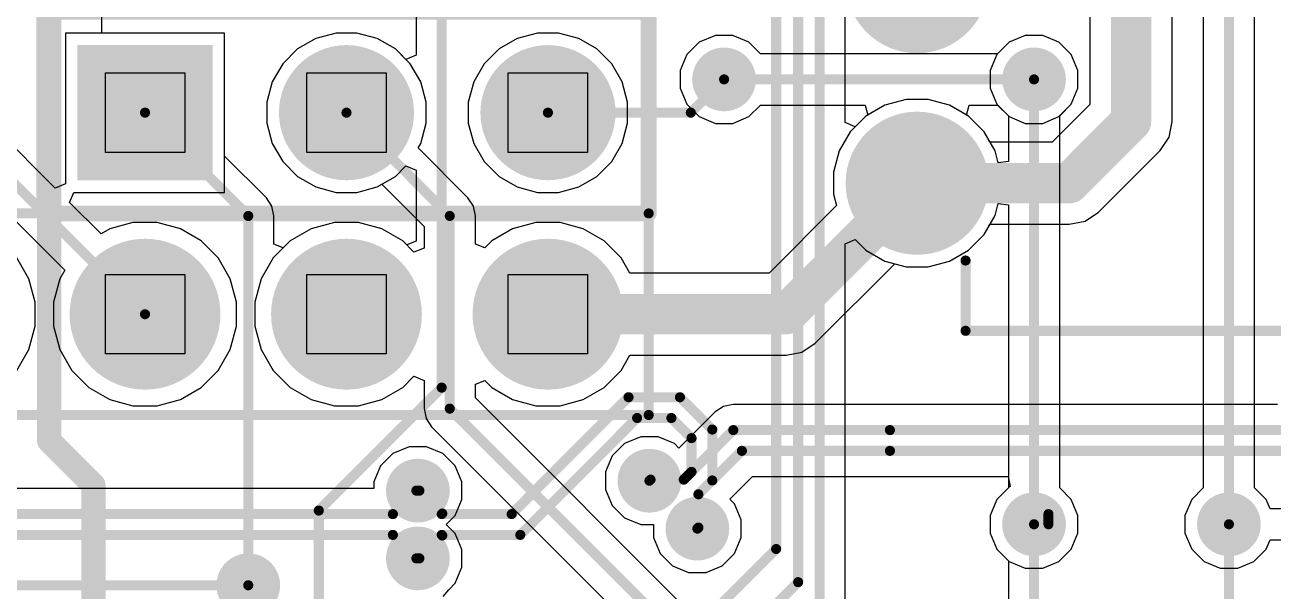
# Model space of a CAD drawing. Header units: millimetres. Extents: x -0.36 to 5.33, y -0.63 to 3.45.
# Drawn here: x 2.898 to 3.518, y 1.249 to 1.53 of the extents above; entities that cross this region are included whole.
import ezdxf

# ---------------------------------------------------------------- set-up
doc = ezdxf.new("R2010")
doc.units = ezdxf.units.MM
doc.header["$MEASUREMENT"] = 0
for name, color, linetype in [('BottomLayer', 5, 'Continuous'), ('BottomSolder', 6, 'Continuous'), ('Mechanical1', 6, 'Continuous'), ('MultiLayer', 9, 'Continuous'), ('PadHoleLayer', 156, 'Continuous'), ('TopLayer', 1, 'Continuous'), ('TopOverlay', 2, 'Continuous'), ('TopSolder', 216, 'Continuous'), ('ViaHoleLayer', 16, 'Continuous')]:
    doc.layers.add(name, color=color, linetype=linetype)

# ---------------------------------------------------------------- blocks, each defined once
blk = doc.blocks.new('6_DIP_3')
at = {"layer": 'BottomLayer'}
h = blk.add_hatch(color=5, dxfattribs=at)
edge = h.paths.add_edge_path()
edge.add_arc((-0.15, 0.1), 0.0315, 0, 360)
h = blk.add_hatch(color=5, dxfattribs=at)
edge = h.paths.add_edge_path()
edge.add_arc((0.15, 0.1), 0.0315, 0, 360)
h = blk.add_hatch(color=5, dxfattribs=at)
edge = h.paths.add_edge_path()
edge.add_arc((-0.15, 0), 0.0315, 0, 360)
h = blk.add_hatch(color=5, dxfattribs=at)
edge = h.paths.add_edge_path()
edge.add_arc((0.15, 0), 0.0315, 0, 360)
blk.add_hatch(color=5, dxfattribs=at).paths.add_polyline_path([(-0.1815, -0.0685), (-0.1185, -0.0685), (-0.1185, -0.1315), (-0.1815, -0.1315)])
h = blk.add_hatch(color=5, dxfattribs=at)
edge = h.paths.add_edge_path()
edge.add_arc((0.15, -0.1), 0.0315, 0, 360)
at = {"layer": 'BottomSolder'}
h = blk.add_hatch(color=6, dxfattribs=at)
edge = h.paths.add_edge_path()
edge.add_arc((-0.15, 0.1), 0.0355, 0, 360)
h = blk.add_hatch(color=6, dxfattribs=at)
edge = h.paths.add_edge_path()
edge.add_arc((0.15, 0.1), 0.0355, 0, 360)
h = blk.add_hatch(color=6, dxfattribs=at)
edge = h.paths.add_edge_path()
edge.add_arc((-0.15, 0), 0.0355, 0, 360)
h = blk.add_hatch(color=6, dxfattribs=at)
edge = h.paths.add_edge_path()
edge.add_arc((0.15, 0), 0.0355, 0, 360)
blk.add_hatch(color=6, dxfattribs=at).paths.add_polyline_path([(-0.1855, -0.0645), (-0.1145, -0.0645), (-0.1145, -0.1355), (-0.1855, -0.1355)])
h = blk.add_hatch(color=6, dxfattribs=at)
edge = h.paths.add_edge_path()
edge.add_arc((0.15, -0.1), 0.0355, 0, 360)
at = {"layer": 'MultiLayer'}
h = blk.add_hatch(color=9, dxfattribs=at)
edge = h.paths.add_edge_path()
edge.add_arc((-0.15, 0.1), 0.0315, 0, 360)
h = blk.add_hatch(color=9, dxfattribs=at)
edge = h.paths.add_edge_path()
edge.add_arc((0.15, 0.1), 0.0315, 0, 360)
h = blk.add_hatch(color=9, dxfattribs=at)
edge = h.paths.add_edge_path()
edge.add_arc((-0.15, 0), 0.0315, 0, 360)
h = blk.add_hatch(color=9, dxfattribs=at)
edge = h.paths.add_edge_path()
edge.add_arc((0.15, 0), 0.0315, 0, 360)
h = blk.add_hatch(color=9, dxfattribs=at)
edge = h.paths.add_edge_path()
edge.add_arc((0.15, -0.1), 0.0315, 0, 360)
at = {"layer": 'PadHoleLayer'}
h = blk.add_hatch(color=156, dxfattribs=at)
edge = h.paths.add_edge_path()
edge.add_arc((-0.15, 0.1), 0.01575, 0, 360)
h = blk.add_hatch(color=156, dxfattribs=at)
edge = h.paths.add_edge_path()
edge.add_arc((0.15, 0.1), 0.01575, 0, 360)
h = blk.add_hatch(color=156, dxfattribs=at)
edge = h.paths.add_edge_path()
edge.add_arc((-0.15, 0), 0.01575, 0, 360)
h = blk.add_hatch(color=156, dxfattribs=at)
edge = h.paths.add_edge_path()
edge.add_arc((0.15, 0), 0.01575, 0, 360)
h = blk.add_hatch(color=156, dxfattribs=at)
edge = h.paths.add_edge_path()
edge.add_arc((-0.15, -0.1), 0.01575, 0, 360)
h = blk.add_hatch(color=156, dxfattribs=at)
edge = h.paths.add_edge_path()
edge.add_arc((0.15, -0.1), 0.01575, 0, 360)
at = {"layer": 'TopLayer'}
h = blk.add_hatch(color=1, dxfattribs=at)
edge = h.paths.add_edge_path()
edge.add_arc((-0.15, 0.1), 0.0315, 0, 360)
h = blk.add_hatch(color=1, dxfattribs=at)
edge = h.paths.add_edge_path()
edge.add_arc((0.15, 0.1), 0.0315, 0, 360)
h = blk.add_hatch(color=1, dxfattribs=at)
edge = h.paths.add_edge_path()
edge.add_arc((-0.15, 0), 0.0315, 0, 360)
h = blk.add_hatch(color=1, dxfattribs=at)
edge = h.paths.add_edge_path()
edge.add_arc((0.15, 0), 0.0315, 0, 360)
blk.add_hatch(color=1, dxfattribs=at).paths.add_polyline_path([(-0.1815, -0.0685), (-0.1185, -0.0685), (-0.1185, -0.1315), (-0.1815, -0.1315)])
h = blk.add_hatch(color=1, dxfattribs=at)
edge = h.paths.add_edge_path()
edge.add_arc((0.15, -0.1), 0.0315, 0, 360)
at = {"layer": 'TopSolder'}
h = blk.add_hatch(color=216, dxfattribs=at)
edge = h.paths.add_edge_path()
edge.add_arc((-0.15, 0.1), 0.0355, 0, 360)
h = blk.add_hatch(color=216, dxfattribs=at)
edge = h.paths.add_edge_path()
edge.add_arc((0.15, 0.1), 0.0355, 0, 360)
h = blk.add_hatch(color=216, dxfattribs=at)
edge = h.paths.add_edge_path()
edge.add_arc((-0.15, 0), 0.0355, 0, 360)
h = blk.add_hatch(color=216, dxfattribs=at)
edge = h.paths.add_edge_path()
edge.add_arc((0.15, 0), 0.0355, 0, 360)
blk.add_hatch(color=216, dxfattribs=at).paths.add_polyline_path([(-0.1855, -0.0645), (-0.1145, -0.0645), (-0.1145, -0.1355), (-0.1855, -0.1355)])
h = blk.add_hatch(color=216, dxfattribs=at)
edge = h.paths.add_edge_path()
edge.add_arc((0.15, -0.1), 0.0355, 0, 360)
at = {"layer": 'TopOverlay', "const_width": 0.005}
for points in [[(-0.12598, 0.17323), (-0.12598, 0.13835)], [(0.12598, 0.17323), (-0.12598, 0.17323)], [(0.12598, 0.17323), (0.12598, 0.13835)], [(-0.12598, -0.13835), (-0.12598, -0.17323)], [(0.12598, -0.13835), (0.12598, -0.17323)], [(0.12598, -0.17323), (-0.12598, -0.17323)]]:
    blk.add_lwpolyline(points, dxfattribs=at)
at = {"layer": 'TopOverlay', "const_width": 0.0025}
for points in [[(-0.12723, 0.17323, 1), (-0.12473, 0.17323, 1)], [(-0.12723, 0.17323, 1), (-0.12473, 0.17323, 1)], [(0.12473, 0.17323, 1), (0.12723, 0.17323, 1)], [(0.12473, 0.17323, 1), (0.12723, 0.17323, 1)], [(-0.12723, 0.13835, 1), (-0.12473, 0.13835, 1)], [(0.12473, 0.13835, 1), (0.12723, 0.13835, 1)], [(-0.12723, -0.13835, 1), (-0.12473, -0.13835, 1)], [(0.12473, -0.13835, 1), (0.12723, -0.13835, 1)], [(-0.12723, -0.17323, 1), (-0.12473, -0.17323, 1)], [(-0.12723, -0.17323, 1), (-0.12473, -0.17323, 1)], [(0.12473, -0.17323, 1), (0.12723, -0.17323, 1)], [(0.12473, -0.17323, 1), (0.12723, -0.17323, 1)]]:
    blk.add_lwpolyline(points, format="xyb", close=True, dxfattribs=at)
blk = doc.blocks.new('HDR1X3__14')
at = {"layer": 'BottomLayer'}
blk.add_hatch(color=5, dxfattribs=at).paths.add_polyline_path([(-0.02953, 0.02953), (0.02953, 0.02953), (0.02953, -0.02953), (-0.02953, -0.02953)])
h = blk.add_hatch(color=5, dxfattribs=at)
edge = h.paths.add_edge_path()
edge.add_arc((0.1, 0), 0.02953, 0, 360)
h = blk.add_hatch(color=5, dxfattribs=at)
edge = h.paths.add_edge_path()
edge.add_arc((0.2, 0), 0.02953, 0, 360)
at = {"layer": 'BottomSolder'}
blk.add_hatch(color=6, dxfattribs=at).paths.add_polyline_path([(-0.03353, 0.03353), (0.03353, 0.03353), (0.03353, -0.03353), (-0.03353, -0.03353)])
h = blk.add_hatch(color=6, dxfattribs=at)
edge = h.paths.add_edge_path()
edge.add_arc((0.1, 0), 0.03353, 0, 360)
h = blk.add_hatch(color=6, dxfattribs=at)
edge = h.paths.add_edge_path()
edge.add_arc((0.2, 0), 0.03353, 0, 360)
at = {"layer": 'MultiLayer'}
blk.add_hatch(color=9, dxfattribs=at).paths.add_polyline_path([(-0.02953, 0.02953), (0.02953, 0.02953), (0.02953, -0.02953), (-0.02953, -0.02953)])
h = blk.add_hatch(color=9, dxfattribs=at)
edge = h.paths.add_edge_path()
edge.add_arc((0.1, 0), 0.02953, 0, 360)
h = blk.add_hatch(color=9, dxfattribs=at)
edge = h.paths.add_edge_path()
edge.add_arc((0.2, 0), 0.02953, 0, 360)
at = {"layer": 'PadHoleLayer'}
h = blk.add_hatch(color=156, dxfattribs=at)
edge = h.paths.add_edge_path()
edge.add_arc((0, 0), 0.01772, 0, 360)
h = blk.add_hatch(color=156, dxfattribs=at)
edge = h.paths.add_edge_path()
edge.add_arc((0.1, 0), 0.01772, 0, 360)
h = blk.add_hatch(color=156, dxfattribs=at)
edge = h.paths.add_edge_path()
edge.add_arc((0.2, 0), 0.01772, 0, 360)
at = {"layer": 'TopLayer'}
blk.add_hatch(color=1, dxfattribs=at).paths.add_polyline_path([(-0.02953, 0.02953), (0.02953, 0.02953), (0.02953, -0.02953), (-0.02953, -0.02953)])
h = blk.add_hatch(color=1, dxfattribs=at)
edge = h.paths.add_edge_path()
edge.add_arc((0.1, 0), 0.02953, 0, 360)
h = blk.add_hatch(color=1, dxfattribs=at)
edge = h.paths.add_edge_path()
edge.add_arc((0.2, 0), 0.02953, 0, 360)
at = {"layer": 'TopSolder'}
blk.add_hatch(color=216, dxfattribs=at).paths.add_polyline_path([(-0.03353, 0.03353), (0.03353, 0.03353), (0.03353, -0.03353), (-0.03353, -0.03353)])
h = blk.add_hatch(color=216, dxfattribs=at)
edge = h.paths.add_edge_path()
edge.add_arc((0.1, 0), 0.03353, 0, 360)
h = blk.add_hatch(color=216, dxfattribs=at)
edge = h.paths.add_edge_path()
edge.add_arc((0.2, 0), 0.03353, 0, 360)
at = {"layer": 'TopOverlay', "const_width": 0.00787}
for points in [[(-0.05, -0.05), (-0.05, 0.05)], [(-0.05, 0.05), (0.25, 0.05)], [(0.25, -0.05), (0.25, 0.05)], [(-0.05, -0.05), (0.25, -0.05)]]:
    blk.add_lwpolyline(points, dxfattribs=at)
at = {"layer": 'TopOverlay', "const_width": 0.00394}
for points in [[(-0.05197, 0.05, 1), (-0.04803, 0.05, 1)], [(-0.05197, 0.05, 1), (-0.04803, 0.05, 1)], [(0.24803, 0.05, 1), (0.25197, 0.05, 1)], [(0.24803, 0.05, 1), (0.25197, 0.05, 1)], [(-0.05197, -0.05, 1), (-0.04803, -0.05, 1)], [(-0.05197, -0.05, 1), (-0.04803, -0.05, 1)], [(0.24803, -0.05, 1), (0.25197, -0.05, 1)], [(0.24803, -0.05, 1), (0.25197, -0.05, 1)]]:
    blk.add_lwpolyline(points, format="xyb", close=True, dxfattribs=at)
blk = doc.blocks.new('HDR_1_8_TH______15')
at = {"layer": 'BottomLayer'}
h = blk.add_hatch(color=5, dxfattribs=at)
edge = h.paths.add_edge_path()
edge.add_arc((0.15, 0), 0.03543, 0, 360)
h = blk.add_hatch(color=5, dxfattribs=at)
edge = h.paths.add_edge_path()
edge.add_arc((0.25, 0), 0.03543, 0, 360)
h = blk.add_hatch(color=5, dxfattribs=at)
edge = h.paths.add_edge_path()
edge.add_arc((0.35, 0), 0.03543, 0, 360)
at = {"layer": 'BottomSolder'}
h = blk.add_hatch(color=6, dxfattribs=at)
edge = h.paths.add_edge_path()
edge.add_arc((0.15, 0), 0.03743, 0, 360)
h = blk.add_hatch(color=6, dxfattribs=at)
edge = h.paths.add_edge_path()
edge.add_arc((0.25, 0), 0.03743, 0, 360)
h = blk.add_hatch(color=6, dxfattribs=at)
edge = h.paths.add_edge_path()
edge.add_arc((0.35, 0), 0.03743, 0, 360)
at = {"layer": 'MultiLayer'}
h = blk.add_hatch(color=9, dxfattribs=at)
edge = h.paths.add_edge_path()
edge.add_arc((0.15, 0), 0.03543, 0, 360)
h = blk.add_hatch(color=9, dxfattribs=at)
edge = h.paths.add_edge_path()
edge.add_arc((0.25, 0), 0.03543, 0, 360)
h = blk.add_hatch(color=9, dxfattribs=at)
edge = h.paths.add_edge_path()
edge.add_arc((0.35, 0), 0.03543, 0, 360)
at = {"layer": 'PadHoleLayer'}
h = blk.add_hatch(color=156, dxfattribs=at)
edge = h.paths.add_edge_path()
edge.add_arc((0.15, 0), 0.01969, 0, 360)
h = blk.add_hatch(color=156, dxfattribs=at)
edge = h.paths.add_edge_path()
edge.add_arc((0.25, 0), 0.01969, 0, 360)
h = blk.add_hatch(color=156, dxfattribs=at)
edge = h.paths.add_edge_path()
edge.add_arc((0.35, 0), 0.01969, 0, 360)
at = {"layer": 'TopLayer'}
h = blk.add_hatch(color=1, dxfattribs=at)
edge = h.paths.add_edge_path()
edge.add_arc((0.15, 0), 0.03543, 0, 360)
h = blk.add_hatch(color=1, dxfattribs=at)
edge = h.paths.add_edge_path()
edge.add_arc((0.25, 0), 0.03543, 0, 360)
h = blk.add_hatch(color=1, dxfattribs=at)
edge = h.paths.add_edge_path()
edge.add_arc((0.35, 0), 0.03543, 0, 360)
at = {"layer": 'TopSolder'}
h = blk.add_hatch(color=216, dxfattribs=at)
edge = h.paths.add_edge_path()
edge.add_arc((0.15, 0), 0.03743, 0, 360)
h = blk.add_hatch(color=216, dxfattribs=at)
edge = h.paths.add_edge_path()
edge.add_arc((0.25, 0), 0.03743, 0, 360)
h = blk.add_hatch(color=216, dxfattribs=at)
edge = h.paths.add_edge_path()
edge.add_arc((0.35, 0), 0.03743, 0, 360)
at = {"layer": 'TopOverlay', "const_width": 0.005}
for points in [[(-0.4, 0.05), (0.4, 0.05)], [(0.4, -0.05), (0.4, 0.05)], [(-0.4, -0.05), (0.4, -0.05)]]:
    blk.add_lwpolyline(points, dxfattribs=at)
at = {"layer": 'TopOverlay', "const_width": 0.0025}
for points in [[(0.39875, 0.05, 1), (0.40125, 0.05, 1)], [(0.39875, 0.05, 1), (0.40125, 0.05, 1)], [(0.39875, -0.05, 1), (0.40125, -0.05, 1)], [(0.39875, -0.05, 1), (0.40125, -0.05, 1)]]:
    blk.add_lwpolyline(points, format="xyb", close=True, dxfattribs=at)

msp = doc.modelspace()

# ---------------------------------------------------------------- hatches: boundary and pattern name
at = {"layer": 'BottomLayer'}
h = msp.add_hatch(color=5, dxfattribs=at)
edge = h.paths.add_edge_path()
edge.add_arc((3.24516, 1.503), 0.01181, 0, 360)
h = msp.add_hatch(color=5, dxfattribs=at)
edge = h.paths.add_edge_path()
edge.add_arc((3.399, 1.503), 0.01181, 0, 360)
h = msp.add_hatch(color=5, dxfattribs=at)
edge = h.paths.add_edge_path()
edge.add_arc((3.20812, 1.30388), 0.01181, 0, 360)
h = msp.add_hatch(color=5, dxfattribs=at)
edge = h.paths.add_edge_path()
edge.add_arc((3.09318, 1.29896), 0.01181, 0, 360)
h = msp.add_hatch(color=5, dxfattribs=at)
edge = h.paths.add_edge_path()
edge.add_arc((3.2319, 1.2801), 0.01181, 0, 360)
h = msp.add_hatch(color=5, dxfattribs=at)
edge = h.paths.add_edge_path()
edge.add_arc((3.399, 1.28226), 0.01181, 0, 360)
h = msp.add_hatch(color=5, dxfattribs=at)
edge = h.paths.add_edge_path()
edge.add_arc((3.49574, 1.28226), 0.01181, 0, 360)
h = msp.add_hatch(color=5, dxfattribs=at)
edge = h.paths.add_edge_path()
edge.add_arc((3.09318, 1.26534), 0.01181, 0, 360)
h = msp.add_hatch(color=5, dxfattribs=at)
edge = h.paths.add_edge_path()
edge.add_arc((3.009, 1.252), 0.01181, 0, 360)
at = {"layer": 'BottomSolder'}
h = msp.add_hatch(color=6, dxfattribs=at)
edge = h.paths.add_edge_path()
edge.add_arc((3.24516, 1.503), 0.01581, 0, 360)
h = msp.add_hatch(color=6, dxfattribs=at)
edge = h.paths.add_edge_path()
edge.add_arc((3.399, 1.503), 0.01581, 0, 360)
h = msp.add_hatch(color=6, dxfattribs=at)
edge = h.paths.add_edge_path()
edge.add_arc((3.20812, 1.30388), 0.01581, 0, 360)
h = msp.add_hatch(color=6, dxfattribs=at)
edge = h.paths.add_edge_path()
edge.add_arc((3.09318, 1.29896), 0.01581, 0, 360)
h = msp.add_hatch(color=6, dxfattribs=at)
edge = h.paths.add_edge_path()
edge.add_arc((3.2319, 1.2801), 0.01581, 0, 360)
h = msp.add_hatch(color=6, dxfattribs=at)
edge = h.paths.add_edge_path()
edge.add_arc((3.399, 1.28226), 0.01581, 0, 360)
h = msp.add_hatch(color=6, dxfattribs=at)
edge = h.paths.add_edge_path()
edge.add_arc((3.49574, 1.28226), 0.01581, 0, 360)
h = msp.add_hatch(color=6, dxfattribs=at)
edge = h.paths.add_edge_path()
edge.add_arc((3.09318, 1.26534), 0.01581, 0, 360)
h = msp.add_hatch(color=6, dxfattribs=at)
edge = h.paths.add_edge_path()
edge.add_arc((3.009, 1.252), 0.01581, 0, 360)
at = {"layer": 'TopLayer'}
h = msp.add_hatch(color=1, dxfattribs=at)
edge = h.paths.add_edge_path()
edge.add_arc((3.24516, 1.503), 0.01181, 0, 360)
h = msp.add_hatch(color=1, dxfattribs=at)
edge = h.paths.add_edge_path()
edge.add_arc((3.399, 1.503), 0.01181, 0, 360)
h = msp.add_hatch(color=1, dxfattribs=at)
edge = h.paths.add_edge_path()
edge.add_arc((3.20812, 1.30388), 0.01181, 0, 360)
h = msp.add_hatch(color=1, dxfattribs=at)
edge = h.paths.add_edge_path()
edge.add_arc((3.09318, 1.29896), 0.01181, 0, 360)
h = msp.add_hatch(color=1, dxfattribs=at)
edge = h.paths.add_edge_path()
edge.add_arc((3.2319, 1.2801), 0.01181, 0, 360)
h = msp.add_hatch(color=1, dxfattribs=at)
edge = h.paths.add_edge_path()
edge.add_arc((3.399, 1.28226), 0.01181, 0, 360)
h = msp.add_hatch(color=1, dxfattribs=at)
edge = h.paths.add_edge_path()
edge.add_arc((3.49574, 1.28226), 0.01181, 0, 360)
h = msp.add_hatch(color=1, dxfattribs=at)
edge = h.paths.add_edge_path()
edge.add_arc((3.09318, 1.26534), 0.01181, 0, 360)
h = msp.add_hatch(color=1, dxfattribs=at)
edge = h.paths.add_edge_path()
edge.add_arc((3.009, 1.252), 0.01181, 0, 360)
at = {"layer": 'TopSolder'}
h = msp.add_hatch(color=216, dxfattribs=at)
edge = h.paths.add_edge_path()
edge.add_arc((3.24516, 1.503), 0.01581, 0, 360)
h = msp.add_hatch(color=216, dxfattribs=at)
edge = h.paths.add_edge_path()
edge.add_arc((3.399, 1.503), 0.01581, 0, 360)
h = msp.add_hatch(color=216, dxfattribs=at)
edge = h.paths.add_edge_path()
edge.add_arc((3.20812, 1.30388), 0.01581, 0, 360)
h = msp.add_hatch(color=216, dxfattribs=at)
edge = h.paths.add_edge_path()
edge.add_arc((3.09318, 1.29896), 0.01581, 0, 360)
h = msp.add_hatch(color=216, dxfattribs=at)
edge = h.paths.add_edge_path()
edge.add_arc((3.2319, 1.2801), 0.01581, 0, 360)
h = msp.add_hatch(color=216, dxfattribs=at)
edge = h.paths.add_edge_path()
edge.add_arc((3.399, 1.28226), 0.01581, 0, 360)
h = msp.add_hatch(color=216, dxfattribs=at)
edge = h.paths.add_edge_path()
edge.add_arc((3.49574, 1.28226), 0.01581, 0, 360)
h = msp.add_hatch(color=216, dxfattribs=at)
edge = h.paths.add_edge_path()
edge.add_arc((3.09318, 1.26534), 0.01581, 0, 360)
h = msp.add_hatch(color=216, dxfattribs=at)
edge = h.paths.add_edge_path()
edge.add_arc((3.009, 1.252), 0.01581, 0, 360)
at = {"layer": 'ViaHoleLayer'}
h = msp.add_hatch(color=16, dxfattribs=at)
edge = h.paths.add_edge_path()
edge.add_arc((3.24516, 1.503), 0.00591, 0, 360)
h = msp.add_hatch(color=16, dxfattribs=at)
edge = h.paths.add_edge_path()
edge.add_arc((3.399, 1.503), 0.00591, 0, 360)
h = msp.add_hatch(color=16, dxfattribs=at)
edge = h.paths.add_edge_path()
edge.add_arc((3.20812, 1.30388), 0.00591, 0, 360)
h = msp.add_hatch(color=16, dxfattribs=at)
edge = h.paths.add_edge_path()
edge.add_arc((3.09318, 1.29896), 0.00591, 0, 360)
h = msp.add_hatch(color=16, dxfattribs=at)
edge = h.paths.add_edge_path()
edge.add_arc((3.2319, 1.2801), 0.00591, 0, 360)
h = msp.add_hatch(color=16, dxfattribs=at)
edge = h.paths.add_edge_path()
edge.add_arc((3.399, 1.28226), 0.00591, 0, 360)
h = msp.add_hatch(color=16, dxfattribs=at)
edge = h.paths.add_edge_path()
edge.add_arc((3.49574, 1.28226), 0.00591, 0, 360)
h = msp.add_hatch(color=16, dxfattribs=at)
edge = h.paths.add_edge_path()
edge.add_arc((3.09318, 1.26534), 0.00591, 0, 360)
h = msp.add_hatch(color=16, dxfattribs=at)
edge = h.paths.add_edge_path()
edge.add_arc((3.009, 1.252), 0.00591, 0, 360)

# ---------------------------------------------------------------- linework, layer by layer
at = {"layer": 'BottomLayer'}
for p, q in [((3.09226, 1.73375), (3.09226, 1.51495)), ((3.3053, 1.48156), (3.3053, 1.62142)), ((2.93638, 1.52602), (2.93638, 1.57915)), ((3.50849, 1.30036), (3.50849, 1.56901)), ((3.483, 1.56373), (3.483, 1.30036)), ((2.99727, 1.52602), (2.93638, 1.52602)), ((2.99727, 1.46499), (2.99727, 1.52602)), ((3.05254, 1.52602), (3.04249, 1.52332)), ((3.06295, 1.52602), (3.05254, 1.52602)), ((3.073, 1.52332), (3.06295, 1.52602)), ((3.39466, 1.52481), (3.38665, 1.52149)), ((3.40334, 1.52481), (3.39466, 1.52481)), ((3.41135, 1.52149), (3.40334, 1.52481)), ((3.03347, 1.51812), (3.02611, 1.51076)), ((3.04249, 1.52332), (3.03347, 1.51812)), ((3.08201, 1.51812), (3.073, 1.52332)), ((3.08726, 1.51288), (3.08201, 1.51812)), ((3.38665, 1.52149), (3.38051, 1.51535)), ((3.41749, 1.51535), (3.41135, 1.52149)), ((3.09226, 1.51495), (3.08726, 1.51288)), ((3.38051, 1.51535), (3.37719, 1.50734)), ((3.42081, 1.50734), (3.41749, 1.51535)), ((3.02611, 1.51076), (3.02091, 1.50175)), ((3.37719, 1.50734), (3.37719, 1.49866)), ((3.42081, 1.49866), (3.42081, 1.50734)), ((3.02091, 1.50175), (3.01821, 1.49169)), ((3.33553, 1.49299), (3.32498, 1.49016)), ((3.34646, 1.49299), (3.33553, 1.49299)), ((3.35701, 1.49016), (3.34646, 1.49299)), ((3.37719, 1.49866), (3.38051, 1.49065)), ((3.41749, 1.49065), (3.42081, 1.49866)), ((3.01821, 1.49169), (3.01821, 1.48129)), ((3.32498, 1.49016), (3.31551, 1.4847)), ((3.36647, 1.4847), (3.35701, 1.49016)), ((3.38051, 1.49065), (3.38626, 1.4849)), ((3.41174, 1.4849), (3.41749, 1.49065)), ((3.01821, 1.48129), (3.02091, 1.47123)), ((3.3103, 1.47948), (3.3053, 1.48156)), ((3.31551, 1.4847), (3.3103, 1.47948)), ((3.3742, 1.47697), (3.36647, 1.4847)), ((3.38626, 1.4849), (3.38626, 1.46222)), ((3.41174, 1.30036), (3.41174, 1.4849)), ((3.37966, 1.46751), (3.3742, 1.47697)), ((3.02091, 1.47123), (3.02611, 1.46222)), ((3.01801, 1.44424), (2.99727, 1.46499)), ((3.02611, 1.46222), (3.03347, 1.45486)), ((3.38126, 1.46156), (3.37966, 1.46751)), ((3.38626, 1.46222), (3.38126, 1.46156)), ((3.08201, 1.45486), (3.08726, 1.4601)), ((3.08726, 1.4601), (3.09226, 1.45803)), ((3.09226, 1.45803), (3.09226, 1.42276)), ((3.03347, 1.45486), (3.04249, 1.44966)), ((3.04249, 1.44966), (3.05254, 1.44696)), ((3.06295, 1.44696), (3.073, 1.44966)), ((3.073, 1.44966), (3.08201, 1.45486)), ((3.02077, 1.44011), (3.01801, 1.44424)), ((3.05254, 1.44696), (3.06295, 1.44696)), ((3.02174, 1.43523), (3.02077, 1.44011)), ((3.37966, 1.43547), (3.38126, 1.44142)), ((3.38126, 1.44142), (3.38626, 1.44076)), ((3.38626, 1.44076), (3.38626, 1.30036)), ((3.02174, 1.42128), (3.02174, 1.43523)), ((3.05176, 1.43192), (3.04021, 1.42883)), ((3.06372, 1.43192), (3.05176, 1.43192)), ((3.07528, 1.42883), (3.06372, 1.43192)), ((3.3742, 1.42601), (3.37966, 1.43547)), ((3.04021, 1.42883), (3.02985, 1.42285)), ((3.08564, 1.42285), (3.07528, 1.42883)), ((3.36647, 1.41828), (3.3742, 1.42601)), ((3.02636, 1.41936), (3.02174, 1.42128)), ((3.02985, 1.42285), (3.02636, 1.41936)), ((3.08764, 1.42085), (3.08564, 1.42285)), ((3.09226, 1.42276), (3.08764, 1.42085)), ((3.3053, 1.42142), (3.3103, 1.4235)), ((3.3053, 1.23964), (3.3053, 1.42142)), ((3.3103, 1.4235), (3.31551, 1.41828)), ((3.31551, 1.41828), (3.32498, 1.41282)), ((3.32498, 1.41282), (3.33553, 1.40999)), ((3.34646, 1.40999), (3.35701, 1.41282)), ((3.35701, 1.41282), (3.36647, 1.41828)), ((3.33553, 1.40999), (3.34646, 1.40999)), ((3.38626, 1.30036), (3.38051, 1.29461)), ((3.41749, 1.29461), (3.41174, 1.30036)), ((3.483, 1.30036), (3.47725, 1.29461)), ((3.51423, 1.29461), (3.50849, 1.30036)), ((3.38051, 1.29461), (3.37719, 1.2866)), ((3.42081, 1.2866), (3.41749, 1.29461)), ((3.47725, 1.29461), (3.47393, 1.2866)), ((3.51617, 1.28995), (3.51423, 1.29461)), ((3.52158, 1.28995), (3.51617, 1.28995)), ((3.37719, 1.2866), (3.37719, 1.27792)), ((3.42081, 1.27792), (3.42081, 1.2866)), ((3.47393, 1.2866), (3.47393, 1.27792)), ((3.37719, 1.27792), (3.38051, 1.2699)), ((3.41749, 1.2699), (3.42081, 1.27792)), ((3.47393, 1.27792), (3.47725, 1.2699)), ((3.51423, 1.2699), (3.51617, 1.27457)), ((3.51617, 1.27457), (3.52158, 1.27457)), ((3.38051, 1.2699), (3.38665, 1.26377)), ((3.38665, 1.26377), (3.39466, 1.26045)), ((3.40334, 1.26045), (3.41135, 1.26377)), ((3.41135, 1.26377), (3.41749, 1.2699)), ((3.47725, 1.2699), (3.48339, 1.26377)), ((3.48339, 1.26377), (3.4914, 1.26045)), ((3.50008, 1.26045), (3.5081, 1.26377)), ((3.5081, 1.26377), (3.51423, 1.2699)), ((3.39466, 1.26045), (3.40334, 1.26045)), ((3.4914, 1.26045), (3.50008, 1.26045))]:
    msp.add_line(p, q, dxfattribs=at)
for points, const_width in [([(3.28192, 1.25356), (3.28192, 1.82765)], 0.005), ([(3.271, 1.27), (3.271, 1.758)], 0.005), ([(3.29256, 1.23964), (3.29256, 1.75821)], 0.005), ([(3.105, 1.35007), (3.105, 1.73375)], 0.005), ([(2.91016, 1.32369), (2.91016, 1.57915)], 0.012), ([(3.49574, 1.28226), (3.49574, 1.56901)], 0.005), ([(3.22865, 1.48649), (3.24516, 1.503)], 0.005), ([(3.399, 1.28226), (3.399, 1.503)], 0.005), ([(2.95774, 1.48649), (3.009, 1.43523)], 0.005), ([(3.15774, 1.48649), (3.22865, 1.48649)], 0.005), ([(3.009, 1.252), (3.009, 1.43523)], 0.005), ([(3.044, 1.28907), (3.105, 1.35007)], 0.005), ([(3.13973, 1.2873), (3.19773, 1.3453)], 0.005), ([(3.19773, 1.3453), (3.22327, 1.3453)], 0.005), ([(3.22327, 1.3453), (3.2393, 1.32927)], 0.005), ([(3.144, 1.277), (3.202, 1.335)], 0.005), ([(3.202, 1.335), (3.219, 1.335)], 0.005), ([(3.219, 1.335), (3.229, 1.325)], 0.005), ([(2.91016, 1.32369), (2.93216, 1.30169)], 0.012), ([(3.229, 1.30827), (3.229, 1.325)], 0.005), ([(3.2393, 1.304), (3.2393, 1.32927)], 0.005), ([(2.93216, 1.16322), (2.93216, 1.30169)], 0.012), ([(3.22515, 1.30442), (3.229, 1.30827)], 0.005), ([(3.09318, 1.29896), (3.09393, 1.29896)], 0.005), ([(3.09393, 1.29896), (3.1053, 1.2876)], 0.005), ([(3.20812, 1.30388), (3.20866, 1.30442)], 0.005), ([(3.20866, 1.30442), (3.22515, 1.30442)], 0.005), ([(3.23243, 1.29713), (3.2393, 1.304)], 0.005), ([(3.23243, 1.28064), (3.23243, 1.29713)], 0.005), ([(3.044, 1.22769), (3.044, 1.28907)], 0.005), ([(3.105, 1.2873), (3.1053, 1.2876)], 0.005), ([(3.105, 1.2873), (3.13973, 1.2873)], 0.005), ([(3.105, 1.2873), (3.105, 1.2873)], 0.005), ([(3.40616, 1.28226), (3.40616, 1.2873)], 0.005), ([(3.2319, 1.2801), (3.23243, 1.28064)], 0.005), ([(3.09393, 1.26534), (3.1053, 1.2767)], 0.005), ([(3.105, 1.277), (3.1053, 1.2767)], 0.005), ([(3.105, 1.277), (3.144, 1.277)], 0.005), ([(3.22869, 1.22769), (3.271, 1.27)], 0.005), ([(3.09318, 1.26534), (3.09393, 1.26534)], 0.005), ([(3.232, 1.20364), (3.28192, 1.25356)], 0.005)]:
    msp.add_lwpolyline(points, dxfattribs=dict(at, const_width=const_width))
for points, const_width in [([(3.24391, 1.503, 1), (3.24641, 1.503, 1)], 0.0025), ([(3.39775, 1.503, 1), (3.40025, 1.503, 1)], 0.0025), ([(2.95649, 1.48649, 1), (2.95899, 1.48649, 1)], 0.0025), ([(3.15649, 1.48649, 1), (3.15899, 1.48649, 1)], 0.0025), ([(3.2274, 1.48649, 1), (3.2299, 1.48649, 1)], 0.0025), ([(3.2274, 1.48649, 1), (3.2299, 1.48649, 1)], 0.0025), ([(3.00775, 1.43523, 1), (3.01025, 1.43523, 1)], 0.0025), ([(3.00775, 1.43523, 1), (3.01025, 1.43523, 1)], 0.0025), ([(3.10375, 1.35007, 1), (3.10625, 1.35007, 1)], 0.0025), ([(3.10375, 1.35007, 1), (3.10625, 1.35007, 1)], 0.0025), ([(3.19648, 1.3453, 1), (3.19898, 1.3453, 1)], 0.0025), ([(3.19648, 1.3453, 1), (3.19898, 1.3453, 1)], 0.0025), ([(3.22202, 1.3453, 1), (3.22452, 1.3453, 1)], 0.0025), ([(3.22202, 1.3453, 1), (3.22452, 1.3453, 1)], 0.0025), ([(3.20075, 1.335, 1), (3.20325, 1.335, 1)], 0.0025), ([(3.20075, 1.335, 1), (3.20325, 1.335, 1)], 0.0025), ([(3.21775, 1.335, 1), (3.22025, 1.335, 1)], 0.0025), ([(3.21775, 1.335, 1), (3.22025, 1.335, 1)], 0.0025), ([(2.90716, 1.32369, 1), (2.91316, 1.32369, 1)], 0.006), ([(2.90716, 1.32369, 1), (2.91316, 1.32369, 1)], 0.006), ([(3.22775, 1.325, 1), (3.23025, 1.325, 1)], 0.0025), ([(3.22775, 1.325, 1), (3.23025, 1.325, 1)], 0.0025), ([(3.23805, 1.32927, 1), (3.24055, 1.32927, 1)], 0.0025), ([(3.23805, 1.32927, 1), (3.24055, 1.32927, 1)], 0.0025), ([(2.92916, 1.30169, 1), (2.93516, 1.30169, 1)], 0.006), ([(2.92916, 1.30169, 1), (2.93516, 1.30169, 1)], 0.006), ([(3.22775, 1.30827, 1), (3.23025, 1.30827, 1)], 0.0025), ([(3.22775, 1.30827, 1), (3.23025, 1.30827, 1)], 0.0025), ([(3.09193, 1.29896, 1), (3.09443, 1.29896, 1)], 0.0025), ([(3.09268, 1.29896, 1), (3.09518, 1.29896, 1)], 0.0025), ([(3.09268, 1.29896, 1), (3.09518, 1.29896, 1)], 0.0025), ([(3.20687, 1.30388, 1), (3.20937, 1.30388, 1)], 0.0025), ([(3.20741, 1.30442, 1), (3.20991, 1.30442, 1)], 0.0025), ([(3.20741, 1.30442, 1), (3.20991, 1.30442, 1)], 0.0025), ([(3.2239, 1.30442, 1), (3.2264, 1.30442, 1)], 0.0025), ([(3.2239, 1.30442, 1), (3.2264, 1.30442, 1)], 0.0025), ([(3.23805, 1.304, 1), (3.24055, 1.304, 1)], 0.0025), ([(3.23805, 1.304, 1), (3.24055, 1.304, 1)], 0.0025), ([(3.23118, 1.29713, 1), (3.23368, 1.29713, 1)], 0.0025), ([(3.23118, 1.29713, 1), (3.23368, 1.29713, 1)], 0.0025), ([(3.04275, 1.28907, 1), (3.04525, 1.28907, 1)], 0.0025), ([(3.04275, 1.28907, 1), (3.04525, 1.28907, 1)], 0.0025), ([(3.10375, 1.2873, 1), (3.10625, 1.2873, 1)], 0.0025), ([(3.10375, 1.2873, 1), (3.10625, 1.2873, 1)], 0.0025), ([(3.10375, 1.2873, 1), (3.10625, 1.2873, 1)], 0.0025), ([(3.10375, 1.2873, 1), (3.10625, 1.2873, 1)], 0.0025), ([(3.10405, 1.2876, 1), (3.10655, 1.2876, 1)], 0.0025), ([(3.10405, 1.2876, 1), (3.10655, 1.2876, 1)], 0.0025), ([(3.13848, 1.2873, 1), (3.14098, 1.2873, 1)], 0.0025), ([(3.13848, 1.2873, 1), (3.14098, 1.2873, 1)], 0.0025), ([(3.40491, 1.2873, 1), (3.40741, 1.2873, 1)], 0.0025), ([(3.23065, 1.2801, 1), (3.23315, 1.2801, 1)], 0.0025), ([(3.23118, 1.28064, 1), (3.23368, 1.28064, 1)], 0.0025), ([(3.23118, 1.28064, 1), (3.23368, 1.28064, 1)], 0.0025), ([(3.39775, 1.28226, 1), (3.40025, 1.28226, 1)], 0.0025), ([(3.40491, 1.28226, 1), (3.40741, 1.28226, 1)], 0.0025), ([(3.49449, 1.28226, 1), (3.49699, 1.28226, 1)], 0.0025), ([(3.10375, 1.277, 1), (3.10625, 1.277, 1)], 0.0025), ([(3.10375, 1.277, 1), (3.10625, 1.277, 1)], 0.0025), ([(3.10405, 1.2767, 1), (3.10655, 1.2767, 1)], 0.0025), ([(3.10405, 1.2767, 1), (3.10655, 1.2767, 1)], 0.0025), ([(3.14275, 1.277, 1), (3.14525, 1.277, 1)], 0.0025), ([(3.14275, 1.277, 1), (3.14525, 1.277, 1)], 0.0025), ([(3.26975, 1.27, 1), (3.27225, 1.27, 1)], 0.0025), ([(3.26975, 1.27, 1), (3.27225, 1.27, 1)], 0.0025), ([(3.09193, 1.26534, 1), (3.09443, 1.26534, 1)], 0.0025), ([(3.09268, 1.26534, 1), (3.09518, 1.26534, 1)], 0.0025), ([(3.09268, 1.26534, 1), (3.09518, 1.26534, 1)], 0.0025), ([(3.00775, 1.252, 1), (3.01025, 1.252, 1)], 0.0025), ([(3.28067, 1.25356, 1), (3.28317, 1.25356, 1)], 0.0025), ([(3.28067, 1.25356, 1), (3.28317, 1.25356, 1)], 0.0025)]:
    msp.add_lwpolyline(points, format="xyb", close=True, dxfattribs=dict(at, const_width=const_width))
at = {"layer": 'Mechanical1'}
for p, q in [((2.93806, 1.4668), (2.93806, 1.50618)), ((2.93806, 1.50618), (2.97743, 1.50618)), ((2.97743, 1.50618), (2.97743, 1.4668)), ((3.03806, 1.4668), (3.03806, 1.50618)), ((3.03806, 1.50618), (3.07743, 1.50618)), ((3.07743, 1.50618), (3.07743, 1.4668)), ((3.13806, 1.4668), (3.13806, 1.50618)), ((3.13806, 1.50618), (3.17743, 1.50618)), ((3.17743, 1.50618), (3.17743, 1.4668)), ((2.97743, 1.4668), (2.93806, 1.4668)), ((3.07743, 1.4668), (3.03806, 1.4668)), ((3.17743, 1.4668), (3.13806, 1.4668)), ((2.93806, 1.36681), (2.93806, 1.40617)), ((2.93806, 1.40617), (2.97743, 1.40617)), ((2.97743, 1.40617), (2.97743, 1.36681)), ((3.03806, 1.36681), (3.03806, 1.40617)), ((3.03806, 1.40617), (3.07743, 1.40617)), ((3.07743, 1.40617), (3.07743, 1.36681)), ((3.13806, 1.36681), (3.13806, 1.40617)), ((3.13806, 1.40617), (3.17743, 1.40617)), ((3.17743, 1.40617), (3.17743, 1.36681)), ((2.97743, 1.36681), (2.93806, 1.36681)), ((3.07743, 1.36681), (3.03806, 1.36681)), ((3.17743, 1.36681), (3.13806, 1.36681))]:
    msp.add_line(p, q, dxfattribs=at)
at = {"layer": 'TopLayer'}
for p, q in [((2.16895, 2.15726), (2.91789, 1.40832)), ((2.91321, 1.44904), (2.61063, 1.75162)), ((3.46755, 1.48215), (3.46755, 1.62115)), ((3.42677, 1.6127), (3.42677, 1.4906)), ((2.99727, 1.52602), (2.91821, 1.52602)), ((2.91821, 1.52602), (2.91821, 1.45111)), ((2.99727, 1.44696), (2.99727, 1.52602)), ((3.05254, 1.52602), (3.04249, 1.52332)), ((3.06295, 1.52602), (3.05254, 1.52602)), ((3.073, 1.52332), (3.06295, 1.52602)), ((3.15254, 1.52602), (3.14249, 1.52332)), ((3.16295, 1.52602), (3.15254, 1.52602)), ((3.173, 1.52332), (3.16295, 1.52602)), ((3.24082, 1.52481), (3.2328, 1.52149)), ((3.2495, 1.52481), (3.24082, 1.52481)), ((3.25751, 1.52149), (3.2495, 1.52481)), ((3.39466, 1.52481), (3.38665, 1.52149)), ((3.40334, 1.52481), (3.39466, 1.52481)), ((3.41135, 1.52149), (3.40334, 1.52481)), ((3.03347, 1.51812), (3.02611, 1.51076)), ((3.04249, 1.52332), (3.03347, 1.51812)), ((3.08201, 1.51812), (3.073, 1.52332)), ((3.08937, 1.51076), (3.08201, 1.51812)), ((3.13347, 1.51812), (3.12611, 1.51076)), ((3.14249, 1.52332), (3.13347, 1.51812)), ((3.18201, 1.51812), (3.173, 1.52332)), ((3.18937, 1.51076), (3.18201, 1.51812)), ((3.2328, 1.52149), (3.22667, 1.51535)), ((3.26326, 1.51574), (3.25751, 1.52149)), ((3.38665, 1.52149), (3.3809, 1.51574)), ((3.41749, 1.51535), (3.41135, 1.52149)), ((3.22667, 1.51535), (3.22335, 1.50734)), ((3.3809, 1.51574), (3.26326, 1.51574)), ((3.42081, 1.50734), (3.41749, 1.51535)), ((3.02611, 1.51076), (3.02091, 1.50175)), ((3.09458, 1.50175), (3.08937, 1.51076)), ((3.12611, 1.51076), (3.12091, 1.50175)), ((3.19458, 1.50175), (3.18937, 1.51076)), ((3.22335, 1.50734), (3.22335, 1.49866)), ((3.42081, 1.49866), (3.42081, 1.50734)), ((3.02091, 1.50175), (3.01821, 1.49169)), ((3.09727, 1.49169), (3.09458, 1.50175)), ((3.12091, 1.50175), (3.11821, 1.49169)), ((3.19727, 1.49169), (3.19458, 1.50175)), ((3.22335, 1.49866), (3.22667, 1.49065)), ((3.41749, 1.49065), (3.42081, 1.49866)), ((3.01821, 1.49169), (3.01821, 1.48129)), ((3.09727, 1.48129), (3.09727, 1.49169)), ((3.11821, 1.49169), (3.11821, 1.48129)), ((3.19727, 1.48129), (3.19727, 1.49169)), ((3.22667, 1.49065), (3.2328, 1.48451)), ((3.25751, 1.48451), (3.26326, 1.49026)), ((3.26326, 1.49026), (3.31515, 1.49026)), ((3.31515, 1.49026), (3.31648, 1.48526)), ((3.3655, 1.48526), (3.36684, 1.49026)), ((3.36684, 1.49026), (3.3809, 1.49026)), ((3.3809, 1.49026), (3.38665, 1.48451)), ((3.42677, 1.4906), (3.40805, 1.47188)), ((3.41135, 1.48451), (3.41749, 1.49065)), ((3.01821, 1.48129), (3.02091, 1.47123)), ((3.09458, 1.47123), (3.09727, 1.48129)), ((3.11821, 1.48129), (3.12091, 1.47123)), ((3.19458, 1.47123), (3.19727, 1.48129)), ((3.2328, 1.48451), (3.24082, 1.48119)), ((3.24082, 1.48119), (3.2495, 1.48119)), ((3.2495, 1.48119), (3.25751, 1.48451)), ((3.31551, 1.4847), (3.30779, 1.47697)), ((3.31648, 1.48526), (3.31551, 1.4847)), ((3.36647, 1.4847), (3.3655, 1.48526)), ((3.3742, 1.47697), (3.36647, 1.4847)), ((3.38665, 1.48451), (3.39466, 1.48119)), ((3.39466, 1.48119), (3.40334, 1.48119)), ((3.40334, 1.48119), (3.41135, 1.48451)), ((3.466, 1.47435), (3.46755, 1.48215)), ((3.30779, 1.47697), (3.30233, 1.46751)), ((3.37714, 1.47188), (3.3742, 1.47697)), ((3.46158, 1.46773), (3.466, 1.47435)), ((3.02091, 1.47123), (3.02611, 1.46222)), ((3.09328, 1.46898), (3.09458, 1.47123)), ((3.118, 1.44425), (3.09328, 1.46898)), ((3.12091, 1.47123), (3.12611, 1.46222)), ((3.18937, 1.46222), (3.19458, 1.47123)), ((3.40805, 1.47188), (3.37714, 1.47188)), ((3.02611, 1.46222), (3.03347, 1.45486)), ((3.12611, 1.46222), (3.13347, 1.45486)), ((3.18201, 1.45486), (3.18937, 1.46222)), ((3.30233, 1.46751), (3.2995, 1.45695)), ((3.43092, 1.43707), (3.46158, 1.46773)), ((3.2995, 1.45695), (3.2995, 1.44603)), ((2.91821, 1.45111), (2.91321, 1.44904)), ((3.03347, 1.45486), (3.04249, 1.44966)), ((3.04249, 1.44966), (3.05254, 1.44696)), ((3.06295, 1.44696), (3.073, 1.44966)), ((3.073, 1.44966), (3.07525, 1.45096)), ((3.07525, 1.45096), (3.09625, 1.42996)), ((3.13347, 1.45486), (3.14249, 1.44966)), ((3.14249, 1.44966), (3.15254, 1.44696)), ((3.16295, 1.44696), (3.173, 1.44966)), ((3.173, 1.44966), (3.18201, 1.45486)), ((2.92029, 1.44196), (2.92236, 1.44696)), ((2.92236, 1.44696), (2.99727, 1.44696)), ((3.05254, 1.44696), (3.06295, 1.44696)), ((3.12077, 1.44012), (3.118, 1.44425)), ((3.15254, 1.44696), (3.16295, 1.44696)), ((3.2995, 1.44603), (3.30102, 1.44035)), ((2.93591, 1.42635), (2.92029, 1.44196)), ((3.12174, 1.43524), (3.12077, 1.44012)), ((3.30102, 1.44035), (3.26755, 1.40688)), ((2.95176, 1.43192), (2.94021, 1.42883)), ((2.96372, 1.43192), (2.95176, 1.43192)), ((2.97528, 1.42883), (2.96372, 1.43192)), ((3.05176, 1.43192), (3.04021, 1.42883)), ((3.06372, 1.43192), (3.05176, 1.43192)), ((3.07528, 1.42883), (3.06372, 1.43192)), ((3.12174, 1.42127), (3.12174, 1.43524)), ((3.15176, 1.43192), (3.14021, 1.42883)), ((3.16372, 1.43192), (3.15176, 1.43192)), ((3.17528, 1.42883), (3.16372, 1.43192)), ((3.3742, 1.42601), (3.37714, 1.4311)), ((3.37714, 1.4311), (3.4165, 1.4311)), ((3.4165, 1.4311), (3.4243, 1.43265)), ((3.4243, 1.43265), (3.43092, 1.43707)), ((2.94021, 1.42883), (2.93591, 1.42635)), ((2.98564, 1.42285), (2.97528, 1.42883)), ((3.04021, 1.42883), (3.02985, 1.42285)), ((3.08564, 1.42285), (3.07528, 1.42883)), ((3.09625, 1.42996), (3.09625, 1.41931)), ((3.14021, 1.42883), (3.12985, 1.42285)), ((3.18564, 1.42285), (3.17528, 1.42883)), ((3.36647, 1.41828), (3.3742, 1.42601)), ((2.9941, 1.41439), (2.98564, 1.42285)), ((3.02985, 1.42285), (3.02139, 1.41439)), ((3.09125, 1.41724), (3.08564, 1.42285)), ((3.09625, 1.41931), (3.09125, 1.41724)), ((3.12635, 1.41935), (3.12174, 1.42127)), ((3.12985, 1.42285), (3.12635, 1.41935)), ((3.1941, 1.41439), (3.18564, 1.42285)), ((2.90008, 1.40403), (2.8941, 1.41439)), ((3.00008, 1.40403), (2.9941, 1.41439)), ((3.02139, 1.41439), (3.01541, 1.40403)), ((3.19843, 1.40688), (3.1941, 1.41439)), ((3.34646, 1.40999), (3.35701, 1.41282)), ((3.35701, 1.41282), (3.36647, 1.41828)), ((2.91789, 1.40832), (2.91541, 1.40403)), ((3.26755, 1.40688), (3.19843, 1.40688)), ((3.29041, 1.37207), (3.32986, 1.41151)), ((3.32986, 1.41151), (3.33553, 1.40999)), ((3.33553, 1.40999), (3.34646, 1.40999)), ((2.90318, 1.39247), (2.90008, 1.40403)), ((2.91541, 1.40403), (2.91231, 1.39247)), ((3.00318, 1.39247), (3.00008, 1.40403)), ((3.01541, 1.40403), (3.01231, 1.39247)), ((2.90318, 1.38051), (2.90318, 1.39247)), ((2.91231, 1.39247), (2.91231, 1.38051)), ((3.00318, 1.38051), (3.00318, 1.39247)), ((3.01231, 1.39247), (3.01231, 1.38051)), ((2.90008, 1.36895), (2.90318, 1.38051)), ((2.91231, 1.38051), (2.91541, 1.36895)), ((3.00008, 1.36895), (3.00318, 1.38051)), ((3.01231, 1.38051), (3.01541, 1.36895)), ((3.2838, 1.36765), (3.29041, 1.37207)), ((2.8941, 1.35859), (2.90008, 1.36895)), ((2.91541, 1.36895), (2.92139, 1.35859)), ((2.9941, 1.35859), (3.00008, 1.36895)), ((3.01541, 1.36895), (3.02139, 1.35859)), ((3.1941, 1.35859), (3.19843, 1.3661)), ((3.19843, 1.3661), (3.27599, 1.3661)), ((3.27599, 1.3661), (3.2838, 1.36765)), ((2.92139, 1.35859), (2.92985, 1.35013)), ((2.98564, 1.35013), (2.9941, 1.35859)), ((3.02139, 1.35859), (3.02985, 1.35013)), ((3.18564, 1.35013), (3.1941, 1.35859)), ((3.08564, 1.35013), (3.09125, 1.35574)), ((3.09125, 1.35574), (3.09625, 1.35367)), ((3.09625, 1.35367), (3.09625, 1.33964)), ((3.12174, 1.35171), (3.12635, 1.35363)), ((3.12174, 1.34492), (3.12174, 1.35171)), ((3.12635, 1.35363), (3.12985, 1.35013)), ((2.92985, 1.35013), (2.94021, 1.34415)), ((2.97528, 1.34415), (2.98564, 1.35013)), ((3.02985, 1.35013), (3.04021, 1.34415)), ((3.07528, 1.34415), (3.08564, 1.35013)), ((3.24301, 1.22364), (3.12174, 1.34492)), ((3.12985, 1.35013), (3.14021, 1.34415)), ((3.17528, 1.34415), (3.18564, 1.35013)), ((2.94021, 1.34415), (2.95176, 1.34106)), ((2.95176, 1.34106), (2.96372, 1.34106)), ((2.96372, 1.34106), (2.97528, 1.34415)), ((3.04021, 1.34415), (3.05176, 1.34106)), ((3.05176, 1.34106), (3.06372, 1.34106)), ((3.06372, 1.34106), (3.07528, 1.34415)), ((3.09625, 1.33964), (3.09722, 1.33476)), ((3.14021, 1.34415), (3.15176, 1.34106)), ((3.15176, 1.34106), (3.16372, 1.34106)), ((3.16372, 1.34106), (3.17528, 1.34415)), ((3.24486, 1.34077), (3.24072, 1.33801)), ((3.24973, 1.34174), (3.24486, 1.34077)), ((3.32747, 1.34174), (3.24973, 1.34174)), ((3.51988, 1.34174), (3.32747, 1.34174)), ((3.09722, 1.33476), (3.09998, 1.33063)), ((3.24072, 1.33801), (3.22278, 1.32007)), ((3.09998, 1.33063), (3.22126, 1.20935)), ((3.20378, 1.32569), (3.19577, 1.32237)), ((3.21246, 1.32569), (3.20378, 1.32569)), ((3.22048, 1.32237), (3.21246, 1.32569)), ((3.08884, 1.32077), (3.08082, 1.31745)), ((3.09751, 1.32077), (3.08884, 1.32077)), ((3.10553, 1.31745), (3.09751, 1.32077)), ((3.19577, 1.32237), (3.18963, 1.31623)), ((3.22278, 1.32007), (3.22048, 1.32237)), ((3.08082, 1.31745), (3.07468, 1.31132)), ((3.11167, 1.31132), (3.10553, 1.31745)), ((3.18963, 1.31623), (3.18631, 1.30822)), ((3.07468, 1.31132), (3.07136, 1.3033)), ((3.11499, 1.3033), (3.11167, 1.31132)), ((3.18631, 1.30822), (3.18631, 1.29954)), ((3.07136, 1.3033), (3.07136, 1.30004)), ((3.11499, 1.29462), (3.11499, 1.3033)), ((3.24808, 1.29476), (3.25928, 1.30596)), ((3.25928, 1.30596), (3.32747, 1.30596)), ((3.32747, 1.30596), (3.38615, 1.30596)), ((3.38615, 1.30596), (3.38715, 1.30096)), ((3.38715, 1.30096), (3.38665, 1.30075)), ((3.07136, 1.30004), (2.62759, 1.30004)), ((3.18631, 1.29954), (3.18963, 1.29152)), ((3.25039, 1.29246), (3.24808, 1.29476)), ((3.38665, 1.30075), (3.38051, 1.29461)), ((3.11167, 1.28661), (3.11499, 1.29462)), ((3.18963, 1.29152), (3.19577, 1.28539)), ((3.25371, 1.28444), (3.25039, 1.29246)), ((3.38051, 1.29461), (3.37719, 1.2866)), ((3.10721, 1.28215), (3.11167, 1.28661)), ((3.19577, 1.28539), (3.20378, 1.28207)), ((3.25371, 1.27577), (3.25371, 1.28444)), ((3.37719, 1.2866), (3.37719, 1.27792)), ((3.11167, 1.27769), (3.10721, 1.28215)), ((3.11499, 1.26968), (3.11167, 1.27769)), ((3.20378, 1.28207), (3.21008, 1.28207)), ((3.21008, 1.28207), (3.21008, 1.27577)), ((3.37719, 1.27792), (3.38051, 1.2699)), ((3.21008, 1.27577), (3.21341, 1.26775)), ((3.25039, 1.26775), (3.25371, 1.27577)), ((3.11499, 1.261), (3.11499, 1.26968)), ((3.21341, 1.26775), (3.21954, 1.26161)), ((3.24425, 1.26161), (3.25039, 1.26775)), ((3.38051, 1.2699), (3.38626, 1.26416)), ((3.38626, 1.26416), (3.38626, 1.13015)), ((3.11167, 1.25298), (3.11499, 1.261)), ((3.21954, 1.26161), (3.22756, 1.25829)), ((3.22756, 1.25829), (3.23623, 1.25829)), ((3.23623, 1.25829), (3.24425, 1.26161)), ((3.10846, 1.24978), (3.11167, 1.25298)), ((3.1058, 1.24651), (3.10846, 1.24978))]:
    msp.add_line(p, q, dxfattribs=at)
for points, const_width in [([(2.17423, 2.17), (2.95774, 1.38649)], 0.005), ([(3.44716, 1.48215), (3.44716, 1.62115)], 0.02), ([(3.24516, 1.503), (3.399, 1.503)], 0.005), ([(3.05774, 1.48649), (3.10899, 1.43524)], 0.005), ([(3.4165, 1.45149), (3.44716, 1.48215)], 0.02), ([(3.27599, 1.38649), (3.34099, 1.45149)], 0.02), ([(3.34099, 1.45149), (3.4165, 1.45149)], 0.02), ([(3.10899, 1.33964), (3.10899, 1.43524)], 0.005), ([(3.15774, 1.38649), (3.27599, 1.38649)], 0.02), ([(3.10899, 1.33964), (3.234, 1.21463)], 0.005), ([(3.22515, 1.30442), (3.24973, 1.329)], 0.005), ([(3.24973, 1.329), (3.32747, 1.329)], 0.005), ([(3.32747, 1.329), (3.91858, 1.329)], 0.005), ([(3.23243, 1.29713), (3.254, 1.3187)], 0.005), ([(3.254, 1.3187), (3.32747, 1.3187)], 0.005), ([(3.32747, 1.3187), (3.91858, 1.3187)], 0.005), ([(3.08076, 1.2873), (3.09242, 1.29896)], 0.005), ([(3.09242, 1.29896), (3.09318, 1.29896)], 0.005), ([(3.20812, 1.30388), (3.20866, 1.30442)], 0.005), ([(3.20866, 1.30442), (3.22515, 1.30442)], 0.005), ([(3.23243, 1.28064), (3.23243, 1.29713)], 0.005), ([(2.62231, 1.2873), (3.08076, 1.2873)], 0.005), ([(3.2319, 1.2801), (3.23243, 1.28064)], 0.005), ([(3.399, 1.11205), (3.399, 1.28226)], 0.005), ([(3.49574, 1.11319), (3.49574, 1.28226)], 0.005), ([(2.72111, 1.277), (3.08076, 1.277)], 0.005), ([(3.08076, 1.277), (3.09242, 1.26534)], 0.005), ([(3.09242, 1.26534), (3.09318, 1.26534)], 0.005), ([(2.76143, 1.252), (3.009, 1.252)], 0.005)]:
    msp.add_lwpolyline(points, dxfattribs=dict(at, const_width=const_width))
for points, const_width in [([(3.24391, 1.503, 1), (3.24641, 1.503, 1)], 0.0025), ([(3.39775, 1.503, 1), (3.40025, 1.503, 1)], 0.0025), ([(3.05649, 1.48649, 1), (3.05899, 1.48649, 1)], 0.0025), ([(3.44216, 1.48215, 1), (3.45216, 1.48215, 1)], 0.01), ([(3.44216, 1.48215, 1), (3.45216, 1.48215, 1)], 0.01), ([(3.33599, 1.45149, 1), (3.34599, 1.45149, 1)], 0.01), ([(3.33599, 1.45149, 1), (3.34599, 1.45149, 1)], 0.01), ([(3.4115, 1.45149, 1), (3.4215, 1.45149, 1)], 0.01), ([(3.4115, 1.45149, 1), (3.4215, 1.45149, 1)], 0.01), ([(3.10774, 1.43524, 1), (3.11024, 1.43524, 1)], 0.0025), ([(3.10774, 1.43524, 1), (3.11024, 1.43524, 1)], 0.0025), ([(3.15274, 1.38649, 1), (3.16274, 1.38649, 1)], 0.01), ([(3.27099, 1.38649, 1), (3.28099, 1.38649, 1)], 0.01), ([(3.27099, 1.38649, 1), (3.28099, 1.38649, 1)], 0.01), ([(2.95649, 1.38649, 1), (2.95899, 1.38649, 1)], 0.0025), ([(3.10774, 1.33964, 1), (3.11024, 1.33964, 1)], 0.0025), ([(3.10774, 1.33964, 1), (3.11024, 1.33964, 1)], 0.0025), ([(3.24848, 1.329, 1), (3.25098, 1.329, 1)], 0.0025), ([(3.24848, 1.329, 1), (3.25098, 1.329, 1)], 0.0025), ([(3.32622, 1.329, 1), (3.32872, 1.329, 1)], 0.0025), ([(3.32622, 1.329, 1), (3.32872, 1.329, 1)], 0.0025), ([(3.25275, 1.3187, 1), (3.25525, 1.3187, 1)], 0.0025), ([(3.25275, 1.3187, 1), (3.25525, 1.3187, 1)], 0.0025), ([(3.32622, 1.3187, 1), (3.32872, 1.3187, 1)], 0.0025), ([(3.32622, 1.3187, 1), (3.32872, 1.3187, 1)], 0.0025), ([(3.09117, 1.29896, 1), (3.09367, 1.29896, 1)], 0.0025), ([(3.09117, 1.29896, 1), (3.09367, 1.29896, 1)], 0.0025), ([(3.09193, 1.29896, 1), (3.09443, 1.29896, 1)], 0.0025), ([(3.20687, 1.30388, 1), (3.20937, 1.30388, 1)], 0.0025), ([(3.20741, 1.30442, 1), (3.20991, 1.30442, 1)], 0.0025), ([(3.20741, 1.30442, 1), (3.20991, 1.30442, 1)], 0.0025), ([(3.2239, 1.30442, 1), (3.2264, 1.30442, 1)], 0.0025), ([(3.2239, 1.30442, 1), (3.2264, 1.30442, 1)], 0.0025), ([(3.23118, 1.29713, 1), (3.23368, 1.29713, 1)], 0.0025), ([(3.23118, 1.29713, 1), (3.23368, 1.29713, 1)], 0.0025), ([(3.07951, 1.2873, 1), (3.08201, 1.2873, 1)], 0.0025), ([(3.07951, 1.2873, 1), (3.08201, 1.2873, 1)], 0.0025), ([(3.23065, 1.2801, 1), (3.23315, 1.2801, 1)], 0.0025), ([(3.23118, 1.28064, 1), (3.23368, 1.28064, 1)], 0.0025), ([(3.23118, 1.28064, 1), (3.23368, 1.28064, 1)], 0.0025), ([(3.39775, 1.28226, 1), (3.40025, 1.28226, 1)], 0.0025), ([(3.49449, 1.28226, 1), (3.49699, 1.28226, 1)], 0.0025), ([(3.07951, 1.277, 1), (3.08201, 1.277, 1)], 0.0025), ([(3.07951, 1.277, 1), (3.08201, 1.277, 1)], 0.0025), ([(3.09117, 1.26534, 1), (3.09367, 1.26534, 1)], 0.0025), ([(3.09117, 1.26534, 1), (3.09367, 1.26534, 1)], 0.0025), ([(3.09193, 1.26534, 1), (3.09443, 1.26534, 1)], 0.0025), ([(3.00775, 1.252, 1), (3.01025, 1.252, 1)], 0.0025)]:
    msp.add_lwpolyline(points, format="xyb", close=True, dxfattribs=dict(at, const_width=const_width))

# ---------------------------------------------------------------- block references
at = {"rotation": 180}
msp.add_blockref('6_DIP_3', (3.49099, 1.55149), dxfattribs=at)
for name, p in [('HDR1X3__14', (2.95774, 1.48649)), ('HDR_1_8_TH______15', (2.80774, 1.38649))]:
    msp.add_blockref(name, p)

doc.saveas('drawing.dxf')
